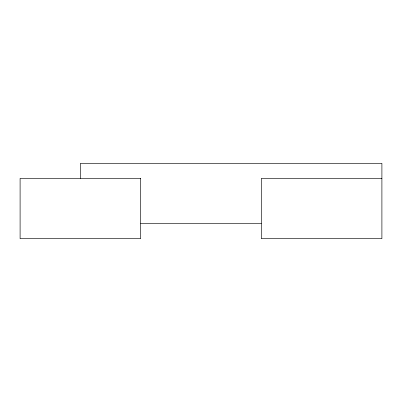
<?xml version="1.0" encoding="UTF-8"?>
<svg xmlns="http://www.w3.org/2000/svg" width="402" height="402" viewBox="0 0 402 402"><rect width="100%" height="100%" fill="white"/><g stroke="black" fill="none" stroke-linecap="round" stroke-linejoin="round"><path stroke-width="0.6" d="M381.9 178.387L261.3 178.387L261.3 238.687L381.9 238.687L381.9 163.312L80.4 163.312L80.4 178.387M140.7 223.612L261.3 223.612M140.7 178.387L20.1 178.387L20.1 238.687L140.7 238.687L140.7 178.387"/></g></svg>
